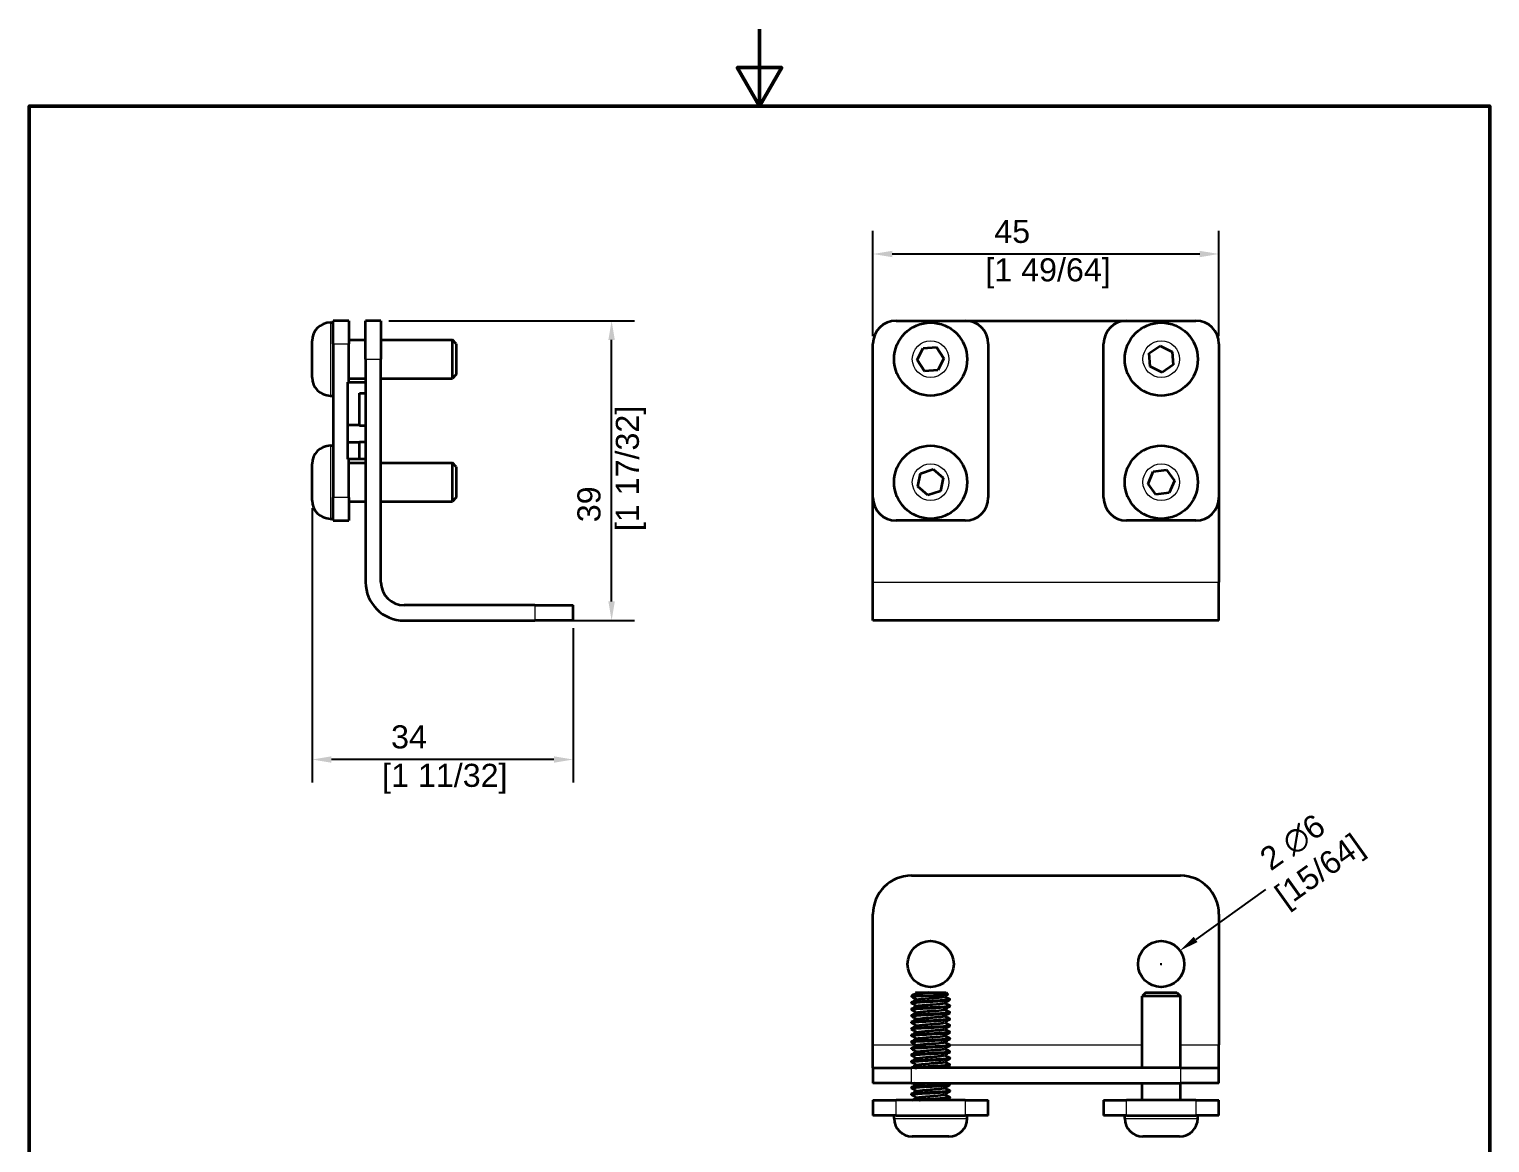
# Model space of a CAD drawing. Header units: millimetres. Extents: x 0 to 210, y 0 to 297.
# Drawn here: x 10 to 200, y 152.2 to 297 of the extents above; entities that cross this region are included whole.
import ezdxf

# ---------------------------------------------------------------- set-up
doc = ezdxf.new("R2010")
doc.units = ezdxf.units.MM
for name, color, linetype, lineweight in [('Arêtes tangentes visibles(ISO)', 7, 'Continuous', 18), ('Arêtes visibles(ISO)', 7, 'Continuous', 35), ('Cadre_0', 7, 'Continuous', 50), ('Cotes(ISO)', 7, 'Continuous', 18)]:
    doc.layers.add(name, color=color, linetype=linetype, lineweight=lineweight)
doc.styles.add('MANTION', font='arial.ttf')
doc.dimstyles.new('Plan commercial', dxfattribs={"dimtxt": 3, "dimasz": 2.5, "dimexe": 3, "dimexo": 1, "dimgap": 0.762, "dimtad": 1, "dimrnd": 1e-08, "dimtxsty": 'MANTION', "dimcen": 0.09, "dimdle": 10, "dimclrd": 7, "dimclre": 7, "dimclrt": 256, "dimazin": 2, "dimtfac": 0.5, "dimtmove": 0, "dimatfit": 3, "dimfxl": 0, "dimtolj": 1, "dimlwd": 25, "dimlwe": 25, "dimarcsym": 0})

# ---------------------------------------------------------------- blocks, each defined once
blk = doc.blocks.new('Cadres Cadre par défaut')
at = {"layer": 'Cadre_0', "flags": 128}
for points in [[(105, 297), (105, 287), (102.11, 292), (107.89, 292), (105, 287)], [(10, 10), (10, 287), (200, 287), (200, 10), (10, 10)]]:
    blk.add_lwpolyline(points, dxfattribs=at)
blk = doc.blocks.new('*D4')
at = {"layer": 'Cotes(ISO)', "color": 7, "linetype": 'Continuous', "lineweight": 25, "transparency": 16777216}
for p, q in [((119.76, 257.09), (119.76, 270.77)), ((164.76, 257.09), (164.76, 270.77)), ((122.26, 267.77), (162.26, 267.77))]:
    blk.add_line(p, q, dxfattribs=at)
at = {"layer": 'Cotes(ISO)', "color": 7, "linetype": 'Continuous', "transparency": 16777216}
for points in [[(122.26, 268.18), (122.26, 267.35), (119.76, 267.77)], [(162.26, 268.18), (162.26, 267.35), (164.76, 267.77)]]:
    blk.add_solid(points, dxfattribs=at)
at = {"layer": 'Defpoints', "color": 0, "linetype": 'Continuous', "transparency": 16777216}
for p in [(164.76, 267.77), (119.76, 256.09), (164.76, 256.09)]:
    blk.add_point(p, dxfattribs=at)
at = {"layer": 'Cotes(ISO)', "color": 154, "linetype": 'Continuous', "lineweight": 25, "true_color": 0x004691, "transparency": 16777216, "insert": (134.38, 272.21), "char_height": 3, "attachment_point": 1, "style": 'MANTION'}
blk.add_mtext('\\A1; 45\\P[1 49/64]', dxfattribs=at)
blk = doc.blocks.new('*D5')
at = {"layer": 'Cotes(ISO)', "color": 7, "linetype": 'Continuous', "lineweight": 25, "transparency": 16777216}
for p, q in [((56.76, 259.09), (88.76, 259.09)), ((85.76, 222.59), (85.76, 256.59)), ((76.76, 220.09), (88.76, 220.09))]:
    blk.add_line(p, q, dxfattribs=at)
at = {"layer": 'Cotes(ISO)', "color": 7, "linetype": 'Continuous', "transparency": 16777216}
for points in [[(85.34, 256.59), (86.18, 256.59), (85.76, 259.09)], [(85.34, 222.59), (86.18, 222.59), (85.76, 220.09)]]:
    blk.add_solid(points, dxfattribs=at)
at = {"layer": 'Defpoints', "color": 0, "linetype": 'Continuous', "transparency": 16777216}
for p in [(55.76, 259.09), (85.76, 259.09), (75.76, 220.09)]:
    blk.add_point(p, dxfattribs=at)
at = {"layer": 'Cotes(ISO)', "color": 154, "linetype": 'Continuous', "lineweight": 25, "true_color": 0x004691, "transparency": 16777216, "insert": (81.31, 231.72), "char_height": 3, "attachment_point": 1, "rotation": 90, "style": 'MANTION'}
blk.add_mtext('\\A1; 39\\P[1 17/32]', dxfattribs=at)
blk = doc.blocks.new('*D6')
at = {"layer": 'Cotes(ISO)', "color": 7, "linetype": 'Continuous', "lineweight": 25, "transparency": 16777216}
for p, q in [((46.81, 234.71), (46.81, 199.02)), ((80.76, 219.09), (80.76, 199.02)), ((78.26, 202.02), (49.31, 202.02))]:
    blk.add_line(p, q, dxfattribs=at)
at = {"layer": 'Cotes(ISO)', "color": 7, "linetype": 'Continuous', "transparency": 16777216}
for points in [[(49.31, 202.44), (49.31, 201.61), (46.81, 202.02)], [(78.26, 202.44), (78.26, 201.61), (80.76, 202.02)]]:
    blk.add_solid(points, dxfattribs=at)
at = {"layer": 'Defpoints', "color": 0, "linetype": 'Continuous', "transparency": 16777216}
for p in [(46.81, 235.71), (80.76, 220.09), (46.81, 202.02)]:
    blk.add_point(p, dxfattribs=at)
at = {"layer": 'Cotes(ISO)', "color": 154, "linetype": 'Continuous', "lineweight": 25, "true_color": 0x004691, "transparency": 16777216, "insert": (55.91, 206.47), "char_height": 3, "attachment_point": 1, "style": 'MANTION'}
blk.add_mtext('\\A1; 34\\P[1 11/32]', dxfattribs=at)
blk = doc.blocks.new('*D7')
at = {"layer": 'Cotes(ISO)', "color": 7, "linetype": 'Continuous', "lineweight": 25, "transparency": 16777216}
for p, q in [((170.81, 185.1), (161.74, 178.62)), ((157.17, 175.43), (157.35, 175.43)), ((157.26, 175.34), (157.26, 175.52))]:
    blk.add_line(p, q, dxfattribs=at)
at = {"layer": 'Cotes(ISO)', "color": 7, "linetype": 'Continuous', "transparency": 16777216}
blk.add_solid([(161.49, 178.96), (161.98, 178.28), (159.7, 177.17)], dxfattribs=at)
at = {"layer": 'Defpoints', "color": 0, "linetype": 'Continuous', "transparency": 16777216}
for p in [(159.7, 177.17), (154.82, 173.68)]:
    blk.add_point(p, dxfattribs=at)
at = {"layer": 'Cotes(ISO)', "color": 154, "linetype": 'Continuous', "lineweight": 25, "true_color": 0x004691, "transparency": 16777216, "insert": (168.81, 189.21), "char_height": 3, "attachment_point": 1, "rotation": 35.5351, "style": 'MANTION'}
blk.add_mtext('\\A1; 2 ∅6\\P[15/64]', dxfattribs=at)

msp = doc.modelspace()

# ---------------------------------------------------------------- linework, layer by layer
at = {"layer": 'Arêtes tangentes visibles(ISO)'}
for p, q in [((49.178, 258.843), (49.178, 249.343)), ((49.558, 256.093), (51.558, 256.093)), ((53.758, 254.093), (55.758, 254.093)), ((49.178, 242.843), (49.178, 233.343)), ((51.558, 236.093), (49.558, 236.093)), ((119.76, 225.093), (164.76, 225.093)), ((75.758, 222.093), (75.758, 220.093)), ((119.76, 164.927), (125.3, 164.927)), ((129.738, 164.927), (154.76, 164.927)), ((159.76, 164.927), (164.76, 164.927)), ((124.76, 159.927), (124.76, 161.927)), ((159.76, 161.927), (159.76, 159.927)), ((122.76, 155.727), (122.76, 157.727)), ((131.76, 157.727), (131.76, 155.727)), ((152.76, 155.727), (152.76, 157.727)), ((161.76, 157.727), (161.76, 155.727)), ((122.51, 155.347), (132.01, 155.347)), ((152.51, 155.347), (162.01, 155.347))]:
    msp.add_line(p, q, dxfattribs=at)
for centre in [(127.26, 254.093), (157.26, 254.093), (127.26, 238.093), (157.26, 238.093)]:
    msp.add_circle(centre, 2.38, dxfattribs=at)
at = {"layer": 'Arêtes visibles(ISO)'}
for p, q in [((49.178, 258.843), (49.558, 258.843)), ((51.558, 259.093), (49.558, 259.093)), ((49.558, 256.093), (49.558, 259.093)), ((51.558, 259.093), (51.558, 256.093)), ((55.758, 259.093), (53.758, 259.093)), ((53.758, 254.093), (53.758, 259.093)), ((55.758, 259.093), (55.758, 254.093)), ((122.76, 259.093), (131.76, 259.093)), ((131.76, 259.093), (152.76, 259.093)), ((152.76, 259.093), (161.76, 259.093)), ((51.558, 256.593), (53.758, 256.593)), ((55.758, 256.593), (65.068, 256.593)), ((65.068, 251.593), (65.068, 256.593)), ((65.558, 256.102), (65.068, 256.593)), ((46.808, 251.713), (46.808, 256.473)), ((49.558, 256.093), (49.558, 236.093)), ((51.558, 251.093), (51.558, 256.093)), ((65.558, 256.102), (65.558, 252.083)), ((119.76, 236.093), (119.76, 256.093)), ((125.531, 253.997), (126.312, 255.542)), ((126.312, 255.542), (128.042, 255.638)), ((128.042, 255.638), (128.99, 254.189)), ((134.76, 256.093), (134.76, 236.093)), ((149.76, 236.093), (149.76, 256.093)), ((155.703, 254.851), (157.138, 255.82)), ((155.825, 253.123), (155.703, 254.851)), ((157.138, 255.82), (158.695, 255.062)), ((158.695, 255.062), (158.817, 253.334)), ((164.76, 256.093), (164.76, 236.093)), ((53.758, 254.093), (53.758, 251.093)), ((55.758, 225.093), (55.758, 254.093)), ((126.479, 252.547), (125.531, 253.997)), ((128.99, 254.189), (128.208, 252.643)), ((157.382, 252.365), (155.825, 253.123)), ((158.817, 253.334), (157.382, 252.365)), ((51.458, 251.093), (53.758, 251.093)), ((51.458, 245.561), (51.458, 251.093)), ((51.558, 251.593), (53.758, 251.593)), ((53.758, 251.093), (53.758, 249.665)), ((55.758, 251.593), (65.068, 251.593)), ((65.558, 252.083), (65.068, 251.593)), ((128.208, 252.643), (126.479, 252.547)), ((49.178, 249.343), (49.558, 249.343)), ((52.958, 249.665), (53.758, 249.665)), ((52.958, 245.561), (52.958, 249.665)), ((53.758, 249.665), (53.758, 245.404)), ((51.458, 245.561), (52.958, 245.561)), ((51.458, 243.282), (51.458, 245.561)), ((52.958, 245.404), (52.958, 245.561)), ((53.758, 245.404), (52.958, 245.404)), ((53.758, 245.404), (53.758, 243.358)), ((51.458, 243.282), (52.958, 243.282)), ((51.458, 241.093), (51.458, 243.282)), ((52.958, 243.282), (52.958, 243.358)), ((52.958, 243.358), (53.758, 243.358)), ((52.958, 241.093), (52.958, 243.282)), ((53.758, 243.358), (53.758, 241.093)), ((49.178, 242.843), (49.558, 242.843)), ((46.808, 235.713), (46.808, 240.473)), ((52.958, 241.093), (51.458, 241.093)), ((51.558, 236.093), (51.558, 241.093)), ((51.558, 240.593), (53.758, 240.593)), ((53.758, 241.093), (52.958, 241.093)), ((53.758, 241.093), (53.758, 225.093)), ((55.758, 240.593), (65.068, 240.593)), ((65.068, 235.593), (65.068, 240.593)), ((65.558, 240.102), (65.068, 240.593)), ((65.558, 240.102), (65.558, 236.083)), ((125.965, 239.243), (127.608, 239.789)), ((127.608, 239.789), (128.904, 238.639)), ((155.539, 237.899), (156.232, 239.486)), ((156.232, 239.486), (157.953, 239.68)), ((157.953, 239.68), (158.981, 238.287)), ((125.617, 237.546), (125.965, 239.243)), ((126.912, 236.396), (125.617, 237.546)), ((128.904, 238.639), (128.555, 236.943)), ((156.567, 236.505), (155.539, 237.899)), ((158.981, 238.287), (158.289, 236.699)), ((49.558, 233.093), (49.558, 236.093)), ((51.558, 236.093), (51.558, 233.093)), ((65.558, 236.083), (65.068, 235.593)), ((119.76, 225.093), (119.76, 236.093)), ((128.555, 236.943), (126.912, 236.396)), ((158.289, 236.699), (156.567, 236.505)), ((164.76, 236.093), (164.76, 225.093)), ((51.558, 235.593), (53.758, 235.593)), ((55.758, 235.593), (65.068, 235.593)), ((49.178, 233.343), (49.558, 233.343)), ((49.558, 233.093), (51.558, 233.093)), ((131.76, 233.093), (122.76, 233.093)), ((161.76, 233.093), (152.76, 233.093)), ((119.76, 220.093), (119.76, 225.093)), ((164.76, 220.093), (164.76, 225.093)), ((75.758, 222.093), (58.758, 222.093)), ((75.758, 222.093), (80.758, 222.093)), ((80.758, 220.093), (80.758, 222.093)), ((58.758, 220.093), (75.758, 220.093)), ((80.758, 220.093), (75.758, 220.093)), ((164.76, 220.093), (119.76, 220.093)), ((124.76, 186.927), (159.76, 186.927)), ((119.76, 164.927), (119.76, 181.927)), ((164.76, 181.927), (164.76, 164.927)), ((124.786, 171.262), (124.76, 171.236)), ((124.865, 171.236), (124.76, 171.236)), ((124.76, 171.197), (124.76, 171.236)), ((124.871, 171.347), (124.786, 171.262)), ((127.025, 171.727), (129.269, 171.727)), ((129.269, 171.727), (129.516, 171.481)), ((155.251, 171.727), (154.76, 171.236)), ((159.76, 171.236), (154.76, 171.236)), ((154.76, 161.927), (154.76, 171.236)), ((155.251, 171.727), (159.269, 171.727)), ((159.269, 171.727), (159.76, 171.236)), ((159.76, 161.927), (159.76, 171.236)), ((124.76, 170.397), (124.76, 170.433)), ((124.76, 170.347), (124.76, 170.397)), ((124.76, 169.547), (124.76, 169.583)), ((124.76, 169.497), (124.76, 169.547)), ((129.76, 170.822), (129.76, 170.858)), ((129.76, 170.772), (129.76, 170.822)), ((129.76, 169.972), (129.76, 170.008)), ((129.76, 169.922), (129.76, 169.972)), ((129.76, 169.122), (129.76, 169.158)), ((129.76, 169.072), (129.76, 169.122)), ((124.76, 168.697), (124.76, 168.733)), ((124.76, 168.647), (124.76, 168.697)), ((124.76, 167.847), (124.76, 167.883)), ((124.76, 167.797), (124.76, 167.847)), ((129.76, 168.272), (129.76, 168.308)), ((129.76, 168.222), (129.76, 168.272)), ((129.76, 167.422), (129.76, 167.458)), ((129.76, 167.372), (129.76, 167.422)), ((124.76, 166.997), (124.76, 167.033)), ((124.76, 166.947), (124.76, 166.997)), ((124.76, 166.147), (124.76, 166.183)), ((124.76, 166.097), (124.76, 166.147)), ((124.76, 165.297), (124.76, 165.333)), ((129.76, 166.572), (129.76, 166.608)), ((129.76, 166.522), (129.76, 166.572)), ((129.76, 165.722), (129.76, 165.758)), ((129.76, 165.672), (129.76, 165.722)), ((119.76, 161.927), (119.76, 164.927)), ((124.76, 165.247), (124.76, 165.297)), ((124.76, 164.447), (124.76, 164.483)), ((124.76, 164.397), (124.76, 164.447)), ((124.76, 163.597), (124.76, 163.633)), ((124.76, 163.547), (124.76, 163.597)), ((129.76, 164.872), (129.76, 164.908)), ((129.76, 164.822), (129.76, 164.872)), ((129.76, 164.022), (129.76, 164.058)), ((129.76, 163.972), (129.76, 164.022)), ((164.76, 161.927), (164.76, 164.927)), ((119.76, 161.927), (119.76, 159.927)), ((119.76, 161.927), (124.76, 161.927)), ((124.76, 162.747), (124.76, 162.783)), ((124.76, 162.697), (124.76, 162.747)), ((124.76, 161.927), (124.76, 161.933)), ((159.76, 161.927), (124.76, 161.927)), ((129.76, 163.172), (129.76, 163.208)), ((129.76, 163.122), (129.76, 163.172)), ((129.76, 162.322), (129.76, 162.358)), ((129.76, 162.272), (129.76, 162.322)), ((159.76, 161.927), (164.76, 161.927)), ((164.76, 159.927), (164.76, 161.927)), ((124.76, 159.927), (119.76, 159.927)), ((124.76, 159.927), (159.76, 159.927)), ((129.76, 159.772), (129.76, 159.808)), ((129.76, 159.722), (129.76, 159.772)), ((154.76, 157.727), (154.76, 159.927)), ((159.76, 157.727), (159.76, 159.927)), ((164.76, 159.927), (159.76, 159.927)), ((119.76, 157.727), (122.76, 157.727)), ((119.76, 157.727), (119.76, 155.727)), ((131.76, 157.727), (122.76, 157.727)), ((124.76, 159.347), (124.76, 159.383)), ((124.76, 159.297), (124.76, 159.347)), ((124.76, 158.497), (124.76, 158.533)), ((124.76, 158.447), (124.76, 158.497)), ((129.76, 158.922), (129.76, 158.958)), ((129.76, 158.872), (129.76, 158.922)), ((129.76, 158.072), (129.76, 158.108)), ((129.76, 158.022), (129.76, 158.072)), ((131.76, 157.727), (134.76, 157.727)), ((134.76, 155.727), (134.76, 157.727)), ((149.76, 157.727), (152.76, 157.727)), ((149.76, 157.727), (149.76, 155.727)), ((161.76, 157.727), (152.76, 157.727)), ((161.76, 157.727), (164.76, 157.727)), ((164.76, 155.727), (164.76, 157.727)), ((122.76, 155.727), (119.76, 155.727)), ((122.51, 155.347), (122.51, 155.727)), ((122.76, 155.727), (131.76, 155.727)), ((134.76, 155.727), (131.76, 155.727)), ((132.01, 155.347), (132.01, 155.727)), ((152.76, 155.727), (149.76, 155.727)), ((152.51, 155.347), (152.51, 155.727)), ((152.76, 155.727), (161.76, 155.727)), ((164.76, 155.727), (161.76, 155.727)), ((162.01, 155.347), (162.01, 155.727)), ((129.64, 152.977), (124.88, 152.977)), ((159.64, 152.977), (154.88, 152.977))]:
    msp.add_line(p, q, dxfattribs=at)
for centre, radius in [((127.26, 254.093), 4.75), ((157.26, 254.093), 4.75), ((127.26, 238.093), 4.75), ((157.26, 238.093), 4.75), ((127.26, 175.427), 3), ((157.26, 175.427), 3)]:
    msp.add_circle(centre, radius, dxfattribs=at)
for centre, radius, start, end in [((49.178, 256.473), 2.37, 90, 180), ((122.76, 256.093), 3, 90, 180), ((131.76, 256.093), 3, 0, 90), ((152.76, 256.093), 3, 90, 180), ((161.76, 256.093), 3, 0, 90), ((49.178, 251.713), 2.37, 180, 270), ((49.178, 240.473), 2.37, 90, 180), ((49.178, 235.713), 2.37, 180, 270), ((122.76, 236.093), 3, 180, 270), ((131.76, 236.093), 3, 270, 0), ((152.76, 236.093), 3, 180, 270), ((161.76, 236.093), 3, 270, 0), ((58.758, 225.093), 5, 180, 270), ((58.758, 225.093), 3, 180, 270), ((124.76, 181.927), 5, 90, 180), ((159.76, 181.927), 5, 0, 90), ((124.88, 155.347), 2.37, 180, 270), ((129.64, 155.347), 2.37, 270, 0), ((154.88, 155.347), 2.37, 180, 270), ((159.64, 155.347), 2.37, 270, 0)]:
    msp.add_arc(centre, radius, start, end, dxfattribs=at)
for points in [[(124.777, 171.184), (124.749, 171.202), (124.78, 171.219), (124.865, 171.236)], [(125.438, 170.797), (125.216, 170.926), (124.993, 171.055), (124.771, 171.184)], [(124.827, 171.292), (125.041, 171.416), (125.255, 171.54), (125.468, 171.665)], [(124.914, 171.379), (125.078, 171.474), (125.243, 171.569), (125.407, 171.665)], [(125.438, 171.647), (125.392, 171.674), (125.346, 171.7), (125.3, 171.727)], [(125.468, 171.665), (125.504, 171.685), (125.605, 171.706), (125.76, 171.727)], [(129.512, 171.472), (129.359, 171.383), (129.206, 171.294), (129.052, 171.205)], [(129.082, 171.222), (129.304, 171.093), (129.527, 170.964), (129.749, 170.835)], [(129.113, 171.24), (129.325, 171.117), (129.537, 170.994), (129.749, 170.871)], [(124.894, 169.626), (124.813, 169.612), (124.77, 169.597), (124.768, 169.583)], [(124.771, 170.41), (125.003, 170.544), (125.236, 170.679), (125.468, 170.815)], [(124.771, 170.446), (124.983, 170.569), (125.195, 170.692), (125.407, 170.815)], [(125.438, 169.947), (125.216, 170.076), (124.993, 170.205), (124.771, 170.334)], [(124.771, 169.56), (125.003, 169.694), (125.236, 169.829), (125.468, 169.965)], [(124.771, 169.596), (124.983, 169.719), (125.195, 169.842), (125.407, 169.965)], [(125.438, 169.097), (125.216, 169.226), (124.993, 169.355), (124.771, 169.484)], [(124.771, 168.71), (125.003, 168.844), (125.236, 168.979), (125.468, 169.115)], [(124.771, 168.746), (124.983, 168.869), (125.195, 168.992), (125.407, 169.115)], [(129.749, 170.759), (129.517, 170.625), (129.284, 170.49), (129.052, 170.355)], [(129.749, 169.909), (129.517, 169.775), (129.284, 169.64), (129.052, 169.505)], [(129.082, 170.372), (129.304, 170.243), (129.527, 170.114), (129.749, 169.985)], [(129.082, 169.522), (129.304, 169.393), (129.527, 169.264), (129.749, 169.135)], [(129.113, 170.39), (129.325, 170.267), (129.537, 170.144), (129.749, 170.021)], [(129.113, 169.54), (129.325, 169.417), (129.537, 169.294), (129.749, 169.171)], [(129.74, 169.171), (129.757, 169.161), (129.753, 169.151), (129.73, 169.141)], [(129.748, 170.871), (129.764, 170.861), (129.758, 170.851), (129.733, 170.841)], [(129.744, 170.021), (129.763, 170.011), (129.762, 170.001), (129.739, 169.991)], [(124.893, 167.926), (124.808, 167.912), (124.762, 167.897), (124.761, 167.883)], [(124.885, 168.776), (124.803, 168.762), (124.764, 168.747), (124.767, 168.733)], [(125.438, 168.247), (125.216, 168.376), (124.993, 168.505), (124.771, 168.634)], [(124.771, 167.86), (125.003, 167.994), (125.236, 168.129), (125.468, 168.265)], [(124.771, 167.896), (124.983, 168.019), (125.195, 168.142), (125.407, 168.265)], [(125.438, 167.397), (125.216, 167.526), (124.993, 167.655), (124.771, 167.784)], [(124.771, 167.01), (125.003, 167.144), (125.236, 167.279), (125.468, 167.415)], [(124.771, 167.046), (124.983, 167.169), (125.195, 167.292), (125.407, 167.415)], [(129.749, 169.059), (129.517, 168.925), (129.284, 168.79), (129.052, 168.655)], [(129.749, 168.209), (129.517, 168.075), (129.284, 167.94), (129.052, 167.805)], [(129.749, 167.359), (129.517, 167.225), (129.284, 167.09), (129.052, 166.955)], [(129.082, 168.672), (129.304, 168.543), (129.527, 168.414), (129.749, 168.285)], [(129.082, 167.822), (129.304, 167.693), (129.527, 167.564), (129.749, 167.435)], [(129.113, 168.69), (129.325, 168.567), (129.537, 168.444), (129.749, 168.321)], [(129.113, 167.84), (129.325, 167.717), (129.537, 167.594), (129.749, 167.471)], [(129.749, 168.321), (129.766, 168.311), (129.76, 168.301), (129.735, 168.291)], [(129.742, 167.471), (129.761, 167.461), (129.76, 167.451), (129.737, 167.441)], [(124.894, 165.376), (124.81, 165.362), (124.765, 165.347), (124.762, 165.333)], [(124.892, 167.076), (124.812, 167.062), (124.771, 167.047), (124.769, 167.033)], [(125.438, 166.547), (125.216, 166.676), (124.993, 166.805), (124.771, 166.934)], [(124.771, 166.16), (125.003, 166.294), (125.236, 166.429), (125.468, 166.565)], [(124.771, 166.196), (124.983, 166.319), (125.195, 166.442), (125.407, 166.565)], [(125.438, 165.697), (125.216, 165.826), (124.993, 165.955), (124.771, 166.084)], [(124.771, 165.31), (125.003, 165.444), (125.236, 165.579), (125.468, 165.715)], [(124.771, 165.346), (124.983, 165.469), (125.195, 165.592), (125.407, 165.715)], [(129.749, 166.509), (129.517, 166.375), (129.284, 166.24), (129.052, 166.105)], [(129.749, 165.659), (129.517, 165.525), (129.284, 165.39), (129.052, 165.255)], [(129.082, 166.972), (129.304, 166.843), (129.527, 166.714), (129.749, 166.585)], [(129.082, 166.122), (129.304, 165.993), (129.527, 165.864), (129.749, 165.735)], [(129.113, 166.99), (129.325, 166.867), (129.537, 166.744), (129.749, 166.621)], [(129.113, 166.14), (129.325, 166.017), (129.537, 165.894), (129.749, 165.771)], [(129.742, 166.621), (129.758, 166.611), (129.753, 166.601), (129.73, 166.591)], [(124.89, 164.526), (124.81, 164.512), (124.77, 164.497), (124.77, 164.483)], [(125.438, 164.847), (125.216, 164.976), (124.993, 165.105), (124.771, 165.234)], [(124.771, 164.46), (125.003, 164.594), (125.236, 164.729), (125.468, 164.865)], [(124.771, 164.496), (124.983, 164.619), (125.195, 164.742), (125.407, 164.865)], [(125.438, 163.997), (125.216, 164.126), (124.993, 164.255), (124.771, 164.384)], [(124.771, 163.61), (125.003, 163.744), (125.236, 163.879), (125.468, 164.015)], [(124.771, 163.646), (124.983, 163.769), (125.195, 163.892), (125.407, 164.015)], [(125.438, 163.147), (125.216, 163.276), (124.993, 163.405), (124.771, 163.534)], [(129.749, 164.809), (129.517, 164.675), (129.284, 164.54), (129.052, 164.405)], [(129.749, 163.959), (129.517, 163.825), (129.284, 163.69), (129.052, 163.555)], [(129.082, 165.272), (129.304, 165.143), (129.527, 165.014), (129.749, 164.885)], [(129.082, 164.422), (129.304, 164.293), (129.527, 164.164), (129.749, 164.035)], [(129.082, 163.572), (129.304, 163.443), (129.527, 163.314), (129.749, 163.185)], [(129.113, 165.29), (129.325, 165.167), (129.537, 165.044), (129.749, 164.921)], [(129.113, 164.44), (129.325, 164.317), (129.537, 164.194), (129.749, 164.071)], [(129.113, 163.59), (129.325, 163.467), (129.537, 163.344), (129.749, 163.221)], [(129.744, 164.071), (129.759, 164.061), (129.754, 164.051), (129.73, 164.041)], [(129.74, 164.921), (129.759, 164.911), (129.757, 164.901), (129.735, 164.891)], [(124.895, 162.826), (124.812, 162.812), (124.767, 162.797), (124.764, 162.783)], [(124.888, 161.976), (124.808, 161.962), (124.769, 161.947), (124.77, 161.933)], [(124.771, 162.76), (125.003, 162.894), (125.236, 163.029), (125.468, 163.165)], [(124.771, 162.796), (124.983, 162.919), (125.195, 163.042), (125.407, 163.165)], [(125.438, 162.297), (125.216, 162.426), (124.993, 162.555), (124.771, 162.684)], [(124.771, 161.946), (124.983, 162.069), (125.195, 162.192), (125.407, 162.315)], [(124.801, 161.927), (125.023, 162.056), (125.246, 162.185), (125.468, 162.315)], [(129.749, 163.109), (129.517, 162.975), (129.284, 162.84), (129.052, 162.705)], [(129.082, 162.722), (129.304, 162.593), (129.527, 162.464), (129.749, 162.335)], [(129.113, 162.74), (129.325, 162.617), (129.537, 162.494), (129.749, 162.371)], [(129.749, 162.259), (129.558, 162.149), (129.368, 162.038), (129.177, 161.927)], [(129.74, 162.371), (129.757, 162.361), (129.755, 162.351), (129.733, 162.341)], [(124.771, 159.36), (125.003, 159.494), (125.236, 159.629), (125.468, 159.765)], [(124.771, 159.396), (124.983, 159.519), (125.195, 159.642), (125.407, 159.765)], [(125.438, 159.747), (125.335, 159.807), (125.232, 159.867), (125.128, 159.927)], [(129.749, 159.709), (129.517, 159.575), (129.284, 159.44), (129.052, 159.305)], [(129.504, 159.927), (129.586, 159.88), (129.667, 159.832), (129.749, 159.785)], [(129.566, 159.927), (129.627, 159.892), (129.688, 159.856), (129.749, 159.821)], [(129.74, 159.821), (129.756, 159.811), (129.754, 159.801), (129.731, 159.791)], [(124.886, 159.426), (124.805, 159.412), (124.766, 159.397), (124.768, 159.383)], [(125.438, 158.897), (125.216, 159.026), (124.993, 159.155), (124.771, 159.284)], [(124.771, 158.51), (125.003, 158.644), (125.236, 158.779), (125.468, 158.915)], [(124.771, 158.546), (124.983, 158.669), (125.195, 158.792), (125.407, 158.915)], [(125.438, 158.047), (125.216, 158.176), (124.993, 158.305), (124.771, 158.434)], [(124.825, 157.727), (125.019, 157.84), (125.213, 157.952), (125.407, 158.065)], [(124.887, 157.727), (125.081, 157.839), (125.274, 157.952), (125.468, 158.065)], [(129.749, 158.859), (129.517, 158.725), (129.284, 158.59), (129.052, 158.455)], [(129.082, 159.322), (129.304, 159.193), (129.527, 159.064), (129.749, 158.935)], [(129.082, 158.472), (129.304, 158.343), (129.527, 158.214), (129.749, 158.085)], [(129.113, 159.34), (129.325, 159.217), (129.537, 159.094), (129.749, 158.971)], [(129.113, 158.49), (129.325, 158.367), (129.537, 158.244), (129.749, 158.121)], [(129.749, 158.009), (129.587, 157.915), (129.425, 157.821), (129.263, 157.727)], [(129.748, 158.971), (129.764, 158.961), (129.758, 158.951), (129.733, 158.941)], [(129.744, 158.121), (129.763, 158.111), (129.762, 158.101), (129.739, 158.091)]]:
    msp.add_open_spline(points, degree=3, dxfattribs=at)
for points, knots in [([(127.025, 171.727), (126.756, 171.685), (126.488, 171.644), (125.967, 171.562), (125.722, 171.521), (125.29, 171.438), (125.113, 171.398), (124.884, 171.325), (124.817, 171.293), (124.786, 171.262)], [0, 0, 0, 0, 0.08173105, 0.08173105, 0.16812001, 0.16812001, 0.2591715, 0.2591715, 0.33278176, 0.33278176, 0.33278176, 0.33278176]), ([(124.865, 171.236), (124.968, 171.247), (125.129, 171.258), (125.55, 171.281), (125.804, 171.292), (126.369, 171.314), (126.675, 171.325), (127.298, 171.348), (127.61, 171.359), (128.196, 171.381), (128.466, 171.392), (128.93, 171.414), (129.121, 171.425), (129.397, 171.448), (129.482, 171.459), (129.517, 171.474), (129.519, 171.477), (129.516, 171.481)], [0, 0, 0, 0, 0.09708549, 0.09708549, 0.19289533, 0.19289533, 0.2874292, 0.2874292, 0.38068675, 0.38068675, 0.47266766, 0.47266766, 0.56337159, 0.56337159, 0.6527982, 0.6527982, 0.68177457, 0.68177457, 0.68177457, 0.68177457]), ([(125.107, 171.455), (124.998, 171.422), (124.922, 171.389), (124.878, 171.354), (124.874, 171.35), (124.871, 171.347)], [0.186829761, 0.186829761, 0.186829761, 0.186829761, 0.259171504, 0.259171504, 0.26709133, 0.26709133, 0.26709133, 0.26709133]), ([(125.3, 171.727), (125.3, 171.727), (125.302, 171.727), (125.318, 171.727), (125.365, 171.727), (125.522, 171.727), (125.628, 171.727), (125.76, 171.727)], [0.50825659, 0.50825659, 0.50825659, 0.50825659, 0.52113019, 0.52113019, 0.58400523, 0.58400523, 0.64448142, 0.64448142, 0.64448142, 0.64448142]), ([(125.469, 170.815), (125.478, 170.82), (125.491, 170.825), (125.509, 170.831), (125.689, 170.885), (126.334, 170.94), (127.056, 170.994), (127.779, 171.049), (128.533, 171.103), (128.866, 171.158), (128.962, 171.173), (129.022, 171.189), (129.046, 171.205)], [108.5693699, 108.5693699, 108.5693699, 108.5693699, 108.6906183, 108.6906183, 108.6906183, 109.8982918, 109.8982918, 109.8982918, 111.1059653, 111.1059653, 111.1059653, 111.4530961, 111.4530961, 111.4530961, 111.4530961]), ([(125.76, 171.727), (125.866, 171.727), (126.015, 171.727), (126.383, 171.727), (126.603, 171.727), (126.901, 171.727), (126.963, 171.727), (127.025, 171.727)], [0, 0, 0, 0, 0.07170534, 0.07170534, 0.14686945, 0.14686945, 0.16608893, 0.16608893, 0.16608893, 0.16608893]), ([(124.771, 169.484), (124.687, 169.534), (125.148, 169.584), (125.922, 169.633), (126.706, 169.683), (127.773, 169.734), (128.565, 169.784), (129.291, 169.83), (129.754, 169.876), (129.759, 169.922)], [95.7806159, 95.7806159, 95.7806159, 95.7806159, 96.8802732, 96.8802732, 96.8802732, 97.9938395, 97.9938395, 97.9938395, 99.0156587, 99.0156587, 99.0156587, 99.0156587]), ([(124.779, 170.334), (124.747, 170.352), (124.773, 170.369), (124.865, 170.386), (125.131, 170.437), (125.931, 170.487), (126.846, 170.537), (127.761, 170.587), (128.748, 170.638), (129.29, 170.688), (129.593, 170.716), (129.749, 170.744), (129.751, 170.772)], [102.0638012, 102.0638012, 102.0638012, 102.0638012, 102.448105, 102.448105, 102.448105, 103.5616713, 103.5616713, 103.5616713, 104.6752377, 104.6752377, 104.6752377, 105.298844, 105.298844, 105.298844, 105.298844]), ([(124.891, 170.476), (124.808, 170.462), (124.763, 170.448), (124.76, 170.434), (124.76, 170.434), (124.76, 170.433), (124.76, 170.433)], [-109.02385047, -109.02385047, -109.02385047, -109.02385047, -108.71519708, -108.71519708, -108.71519708, -108.70604891, -108.70604891, -108.70604891, -108.70604891]), ([(129.749, 169.985), (129.751, 169.984), (129.752, 169.983), (129.753, 169.982), (129.823, 169.932), (129.329, 169.882), (128.53, 169.832), (127.731, 169.781), (126.665, 169.731), (125.889, 169.681), (125.199, 169.636), (124.768, 169.592), (124.762, 169.547)], [-105.3922942, -105.3922942, -105.3922942, -105.3922942, -105.374498, -105.374498, -105.374498, -104.2609316, -104.2609316, -104.2609316, -103.1473653, -103.1473653, -103.1473653, -102.1572514, -102.1572514, -102.1572514, -102.1572514]), ([(129.741, 170.835), (129.793, 170.802), (129.631, 170.769), (129.266, 170.736), (128.712, 170.685), (127.719, 170.635), (126.806, 170.585), (125.894, 170.535), (125.106, 170.484), (124.854, 170.434), (124.792, 170.422), (124.763, 170.409), (124.765, 170.397)], [-111.6754795, -111.6754795, -111.6754795, -111.6754795, -110.9423298, -110.9423298, -110.9423298, -109.8287634, -109.8287634, -109.8287634, -108.7151971, -108.7151971, -108.7151971, -108.4404367, -108.4404367, -108.4404367, -108.4404367]), ([(129.741, 169.135), (129.775, 169.116), (129.741, 169.097), (129.631, 169.078), (129.337, 169.028), (128.515, 168.978), (127.596, 168.928), (126.676, 168.878), (125.703, 168.827), (125.185, 168.777), (124.91, 168.75), (124.771, 168.724), (124.77, 168.697)], [-99.1091089, -99.1091089, -99.1091089, -99.1091089, -98.6930999, -98.6930999, -98.6930999, -97.5795335, -97.5795335, -97.5795335, -96.4659671, -96.4659671, -96.4659671, -95.8740661, -95.8740661, -95.8740661, -95.8740661]), ([(125.475, 169.965), (125.501, 169.981), (125.565, 169.998), (125.67, 170.014), (126.015, 170.069), (126.777, 170.123), (127.498, 170.177), (128.219, 170.232), (128.852, 170.286), (129.019, 170.341), (129.033, 170.345), (129.044, 170.35), (129.051, 170.355)], [102.2861846, 102.2861846, 102.2861846, 102.2861846, 102.6522506, 102.6522506, 102.6522506, 103.8599241, 103.8599241, 103.8599241, 105.0675977, 105.0675977, 105.0675977, 105.1699108, 105.1699108, 105.1699108, 105.1699108]), ([(125.478, 169.115), (125.525, 169.142), (125.677, 169.17), (125.925, 169.197), (126.416, 169.252), (127.248, 169.306), (127.925, 169.361), (128.522, 169.409), (128.962, 169.457), (129.051, 169.505)], [96.0029993, 96.0029993, 96.0029993, 96.0029993, 96.6138829, 96.6138829, 96.6138829, 97.8215564, 97.8215564, 97.8215564, 98.8867255, 98.8867255, 98.8867255, 98.8867255]), ([(124.772, 166.934), (124.699, 166.98), (125.078, 167.026), (125.756, 167.072), (126.497, 167.122), (127.559, 167.173), (128.388, 167.223), (129.208, 167.273), (129.759, 167.322), (129.76, 167.372)], [76.93106, 76.93106, 76.93106, 76.93106, 77.9496451, 77.9496451, 77.9496451, 79.0632114, 79.0632114, 79.0632114, 80.1661028, 80.1661028, 80.1661028, 80.1661028]), ([(124.78, 168.634), (124.729, 168.666), (124.874, 168.698), (125.208, 168.729), (125.738, 168.78), (126.718, 168.83), (127.636, 168.88), (128.553, 168.93), (129.364, 168.98), (129.644, 169.031), (129.721, 169.044), (129.757, 169.058), (129.754, 169.072)], [89.4974306, 89.4974306, 89.4974306, 89.4974306, 90.198875, 90.198875, 90.198875, 91.3124414, 91.3124414, 91.3124414, 92.4260077, 92.4260077, 92.4260077, 92.7324734, 92.7324734, 92.7324734, 92.7324734]), ([(124.777, 167.784), (124.751, 167.798), (124.762, 167.812), (124.815, 167.825), (125.008, 167.876), (125.748, 167.926), (126.648, 167.976), (127.548, 168.026), (128.564, 168.077), (129.165, 168.127), (129.545, 168.159), (129.748, 168.19), (129.752, 168.222)], [83.2142453, 83.2142453, 83.2142453, 83.2142453, 83.5174769, 83.5174769, 83.5174769, 84.6310432, 84.6310432, 84.6310432, 85.7446096, 85.7446096, 85.7446096, 86.4492881, 86.4492881, 86.4492881, 86.4492881]), ([(129.743, 168.285), (129.8, 168.248), (129.586, 168.211), (129.138, 168.175), (128.526, 168.124), (127.505, 168.074), (126.609, 168.024), (125.713, 167.974), (124.985, 167.924), (124.807, 167.873), (124.776, 167.865), (124.762, 167.856), (124.763, 167.847)], [-92.8259236, -92.8259236, -92.8259236, -92.8259236, -92.0117017, -92.0117017, -92.0117017, -90.8981353, -90.8981353, -90.8981353, -89.784569, -89.784569, -89.784569, -89.5908808, -89.5908808, -89.5908808, -89.5908808]), ([(129.748, 167.435), (129.757, 167.43), (129.761, 167.426), (129.76, 167.421), (129.755, 167.371), (129.186, 167.321), (128.352, 167.271), (127.517, 167.22), (126.456, 167.17), (125.724, 167.12), (125.126, 167.079), (124.771, 167.038), (124.764, 166.997)], [-86.5427383, -86.5427383, -86.5427383, -86.5427383, -86.4438699, -86.4438699, -86.4438699, -85.3303036, -85.3303036, -85.3303036, -84.2167372, -84.2167372, -84.2167372, -83.3076954, -83.3076954, -83.3076954, -83.3076954]), ([(125.469, 167.415), (125.559, 167.464), (126.03, 167.514), (126.655, 167.563), (127.341, 167.618), (128.166, 167.672), (128.637, 167.727), (128.862, 167.753), (128.999, 167.779), (129.043, 167.805)], [83.4366287, 83.4366287, 83.4366287, 83.4366287, 84.5371475, 84.5371475, 84.5371475, 85.7448211, 85.7448211, 85.7448211, 86.3203549, 86.3203549, 86.3203549, 86.3203549]), ([(125.474, 168.265), (125.546, 168.303), (125.831, 168.342), (126.26, 168.38), (126.867, 168.435), (127.721, 168.489), (128.312, 168.544), (128.714, 168.581), (128.977, 168.618), (129.045, 168.655)], [89.719814, 89.719814, 89.719814, 89.719814, 90.5755152, 90.5755152, 90.5755152, 91.7831888, 91.7831888, 91.7831888, 92.6035402, 92.6035402, 92.6035402, 92.6035402]), ([(124.781, 166.084), (124.734, 166.112), (124.839, 166.14), (125.099, 166.168), (125.566, 166.219), (126.509, 166.269), (127.434, 166.319), (128.36, 166.369), (129.224, 166.419), (129.575, 166.47), (129.697, 166.487), (129.755, 166.505), (129.752, 166.522)], [70.6478747, 70.6478747, 70.6478747, 70.6478747, 71.2682469, 71.2682469, 71.2682469, 72.3818133, 72.3818133, 72.3818133, 73.4953796, 73.4953796, 73.4953796, 73.8829175, 73.8829175, 73.8829175, 73.8829175]), ([(124.775, 165.234), (124.756, 165.244), (124.757, 165.254), (124.781, 165.264), (124.9, 165.315), (125.575, 165.365), (126.454, 165.415), (127.332, 165.465), (128.371, 165.516), (129.027, 165.566), (129.49, 165.601), (129.747, 165.637), (129.753, 165.672)], [64.3646893, 64.3646893, 64.3646893, 64.3646893, 64.5868488, 64.5868488, 64.5868488, 65.7004151, 65.7004151, 65.7004151, 66.8139815, 66.8139815, 66.8139815, 67.5997322, 67.5997322, 67.5997322, 67.5997322]), ([(129.745, 165.735), (129.807, 165.694), (129.535, 165.654), (128.999, 165.614), (128.332, 165.563), (127.289, 165.513), (126.416, 165.463), (125.542, 165.413), (124.88, 165.363), (124.776, 165.312), (124.765, 165.307), (124.761, 165.302), (124.761, 165.297)], [-73.9763677, -73.9763677, -73.9763677, -73.9763677, -73.0810736, -73.0810736, -73.0810736, -71.9675073, -71.9675073, -71.9675073, -70.8539409, -70.8539409, -70.8539409, -70.7413248, -70.7413248, -70.7413248, -70.7413248]), ([(124.886, 166.226), (124.867, 166.223), (124.85, 166.219), (124.835, 166.216), (124.785, 166.205), (124.762, 166.194), (124.765, 166.183)], [-77.60792394, -77.60792394, -77.60792394, -77.60792394, -77.53533905, -77.53533905, -77.53533905, -77.29012237, -77.29012237, -77.29012237, -77.29012237]), ([(129.74, 166.585), (129.78, 166.562), (129.722, 166.54), (129.559, 166.517), (129.195, 166.467), (128.321, 166.417), (127.394, 166.367), (126.467, 166.317), (125.533, 166.266), (125.079, 166.216), (124.871, 166.193), (124.769, 166.17), (124.77, 166.147)], [-80.259553, -80.259553, -80.259553, -80.259553, -79.7624718, -79.7624718, -79.7624718, -78.6489054, -78.6489054, -78.6489054, -77.535339, -77.535339, -77.535339, -77.0245101, -77.0245101, -77.0245101, -77.0245101]), ([(125.469, 166.565), (125.479, 166.571), (125.495, 166.577), (125.517, 166.583), (125.708, 166.638), (126.362, 166.692), (127.086, 166.747), (127.81, 166.801), (128.557, 166.855), (128.88, 166.91), (128.968, 166.925), (129.023, 166.94), (129.046, 166.955)], [77.1534434, 77.1534434, 77.1534434, 77.1534434, 77.2911063, 77.2911063, 77.2911063, 78.4987799, 78.4987799, 78.4987799, 79.7064534, 79.7064534, 79.7064534, 80.0371696, 80.0371696, 80.0371696, 80.0371696]), ([(125.475, 165.715), (125.502, 165.732), (125.571, 165.749), (125.684, 165.766), (126.04, 165.821), (126.808, 165.875), (127.527, 165.93), (128.247, 165.984), (128.871, 166.039), (129.026, 166.093), (129.037, 166.097), (129.045, 166.101), (129.052, 166.105)], [70.870258, 70.870258, 70.870258, 70.870258, 71.2527386, 71.2527386, 71.2527386, 72.4604122, 72.4604122, 72.4604122, 73.6680857, 73.6680857, 73.6680857, 73.7539843, 73.7539843, 73.7539843, 73.7539843]), ([(129.749, 165.771), (129.753, 165.769), (129.756, 165.766), (129.757, 165.764), (129.764, 165.756), (129.757, 165.748), (129.737, 165.741)], [-74.24197989, -74.24197989, -74.24197989, -74.24197989, -74.19463998, -74.19463998, -74.19463998, -74.01916104, -74.01916104, -74.01916104, -74.01916104]), ([(124.774, 164.384), (124.709, 164.427), (125.015, 164.469), (125.599, 164.511), (126.293, 164.561), (127.344, 164.612), (128.203, 164.662), (129.063, 164.712), (129.689, 164.762), (129.754, 164.813), (129.758, 164.816), (129.76, 164.819), (129.76, 164.822)], [58.081504, 58.081504, 58.081504, 58.081504, 59.019017, 59.019017, 59.019017, 60.1325833, 60.1325833, 60.1325833, 61.2461497, 61.2461497, 61.2461497, 61.3165469, 61.3165469, 61.3165469, 61.3165469]), ([(124.781, 163.534), (124.738, 163.559), (124.811, 163.583), (125.005, 163.607), (125.405, 163.658), (126.304, 163.708), (127.232, 163.758), (128.16, 163.808), (129.072, 163.858), (129.491, 163.909), (129.667, 163.93), (129.753, 163.951), (129.751, 163.972)], [51.7983187, 51.7983187, 51.7983187, 51.7983187, 52.3376188, 52.3376188, 52.3376188, 53.4511852, 53.4511852, 53.4511852, 54.5647516, 54.5647516, 54.5647516, 55.0333616, 55.0333616, 55.0333616, 55.0333616]), ([(124.887, 163.676), (124.846, 163.669), (124.815, 163.662), (124.794, 163.655), (124.771, 163.648), (124.761, 163.64), (124.762, 163.633)], [-58.75836801, -58.75836801, -58.75836801, -58.75836801, -58.60471096, -58.60471096, -58.60471096, -58.44056645, -58.44056645, -58.44056645, -58.44056645]), ([(129.747, 164.885), (129.762, 164.877), (129.764, 164.868), (129.751, 164.86), (129.671, 164.81), (129.031, 164.76), (128.166, 164.71), (127.301, 164.66), (126.253, 164.609), (125.569, 164.559), (125.061, 164.522), (124.773, 164.484), (124.766, 164.447)], [-67.6931824, -67.6931824, -67.6931824, -67.6931824, -67.5132418, -67.5132418, -67.5132418, -66.3996755, -66.3996755, -66.3996755, -65.2861091, -65.2861091, -65.2861091, -64.4581395, -64.4581395, -64.4581395, -64.4581395]), ([(129.739, 164.035), (129.784, 164.009), (129.697, 163.983), (129.472, 163.957), (129.04, 163.906), (128.119, 163.856), (127.191, 163.806), (126.264, 163.756), (125.374, 163.705), (124.987, 163.655), (124.838, 163.636), (124.767, 163.616), (124.769, 163.597)], [-61.409997, -61.409997, -61.409997, -61.409997, -60.8318437, -60.8318437, -60.8318437, -59.7182773, -59.7182773, -59.7182773, -58.604711, -58.604711, -58.604711, -58.1749542, -58.1749542, -58.1749542, -58.1749542]), ([(125.469, 163.165), (125.56, 163.215), (126.046, 163.265), (126.683, 163.316), (127.373, 163.37), (128.194, 163.425), (128.656, 163.479), (128.87, 163.504), (129, 163.529), (129.043, 163.555)], [52.0207021, 52.0207021, 52.0207021, 52.0207021, 53.1376356, 53.1376356, 53.1376356, 54.3453091, 54.3453091, 54.3453091, 54.9044283, 54.9044283, 54.9044283, 54.9044283]), ([(125.474, 164.015), (125.548, 164.054), (125.843, 164.093), (126.285, 164.133), (126.898, 164.187), (127.752, 164.241), (128.336, 164.296), (128.725, 164.332), (128.978, 164.368), (129.045, 164.405)], [58.3038874, 58.3038874, 58.3038874, 58.3038874, 59.1760033, 59.1760033, 59.1760033, 60.3836768, 60.3836768, 60.3836768, 61.1876137, 61.1876137, 61.1876137, 61.1876137]), ([(125.478, 164.865), (125.527, 164.893), (125.686, 164.921), (125.946, 164.949), (126.445, 165.004), (127.28, 165.058), (127.952, 165.113), (128.536, 165.16), (128.963, 165.207), (129.051, 165.255)], [64.5870727, 64.5870727, 64.5870727, 64.5870727, 65.214371, 65.214371, 65.214371, 66.4220445, 66.4220445, 66.4220445, 67.470799, 67.470799, 67.470799, 67.470799]), ([(124.773, 162.684), (124.761, 162.691), (124.757, 162.697), (124.763, 162.704), (124.807, 162.754), (125.413, 162.804), (126.265, 162.854), (127.116, 162.904), (128.171, 162.955), (128.878, 163.005), (129.429, 163.044), (129.748, 163.083), (129.756, 163.122)], [45.5151334, 45.5151334, 45.5151334, 45.5151334, 45.6562207, 45.6562207, 45.6562207, 46.769787, 46.769787, 46.769787, 47.8833534, 47.8833534, 47.8833534, 48.7501763, 48.7501763, 48.7501763, 48.7501763]), ([(129.747, 163.185), (129.816, 163.141), (129.476, 163.097), (128.847, 163.053), (128.13, 163.002), (127.073, 162.952), (126.228, 162.902), (125.383, 162.852), (124.791, 162.802), (124.761, 162.751), (124.761, 162.75), (124.76, 162.749), (124.76, 162.747)], [-55.1268117, -55.1268117, -55.1268117, -55.1268117, -54.1504455, -54.1504455, -54.1504455, -53.0368792, -53.0368792, -53.0368792, -51.9233128, -51.9233128, -51.9233128, -51.8917689, -51.8917689, -51.8917689, -51.8917689]), ([(129.744, 162.335), (129.767, 162.323), (129.761, 162.311), (129.725, 162.299), (129.57, 162.249), (128.864, 162.199), (127.974, 162.149), (127.085, 162.099), (126.056, 162.048), (125.426, 161.998), (125.128, 161.974), (124.926, 161.951), (124.831, 161.927)], [-48.8436264, -48.8436264, -48.8436264, -48.8436264, -48.5826137, -48.5826137, -48.5826137, -47.4690474, -47.4690474, -47.4690474, -46.355481, -46.355481, -46.355481, -45.8302928, -45.8302928, -45.8302928, -45.8302928]), ([(125.187, 161.927), (125.266, 161.935), (125.354, 161.943), (125.453, 161.95), (126.095, 162.001), (127.128, 162.051), (128.013, 162.101), (128.898, 162.151), (129.591, 162.201), (129.732, 162.252), (129.751, 162.258), (129.759, 162.265), (129.758, 162.272)], [39.9167067, 39.9167067, 39.9167067, 39.9167067, 40.0883889, 40.0883889, 40.0883889, 41.2019553, 41.2019553, 41.2019553, 42.3155216, 42.3155216, 42.3155216, 42.4669909, 42.4669909, 42.4669909, 42.4669909]), ([(125.47, 162.315), (125.481, 162.321), (125.499, 162.328), (125.525, 162.335), (125.728, 162.39), (126.39, 162.444), (127.116, 162.499), (127.841, 162.553), (128.581, 162.608), (128.893, 162.662), (128.974, 162.676), (129.025, 162.69), (129.047, 162.705)], [45.7375168, 45.7375168, 45.7375168, 45.7375168, 45.8915944, 45.8915944, 45.8915944, 47.0992679, 47.0992679, 47.0992679, 48.3069415, 48.3069415, 48.3069415, 48.621243, 48.621243, 48.621243, 48.621243]), ([(129.748, 163.221), (129.759, 163.215), (129.762, 163.209), (129.759, 163.203), (129.756, 163.199), (129.749, 163.195), (129.738, 163.191)], [-55.39242397, -55.39242397, -55.39242397, -55.39242397, -55.26401188, -55.26401188, -55.26401188, -55.16960512, -55.16960512, -55.16960512, -55.16960512]), ([(124.778, 159.284), (124.724, 159.319), (124.912, 159.354), (125.319, 159.389), (125.904, 159.44), (126.912, 159.49), (127.817, 159.54), (128.722, 159.59), (129.479, 159.64), (129.693, 159.691), (129.738, 159.701), (129.758, 159.712), (129.756, 159.722)], [20.3823922, 20.3823922, 20.3823922, 20.3823922, 21.1577608, 21.1577608, 21.1577608, 22.2713272, 22.2713272, 22.2713272, 23.3848935, 23.3848935, 23.3848935, 23.617435, 23.617435, 23.617435, 23.617435]), ([(129.742, 159.785), (129.771, 159.769), (129.753, 159.754), (129.683, 159.738), (129.455, 159.688), (128.686, 159.638), (127.778, 159.588), (126.87, 159.538), (125.867, 159.487), (125.294, 159.437), (124.951, 159.407), (124.772, 159.377), (124.769, 159.347)], [-29.9940705, -29.9940705, -29.9940705, -29.9940705, -29.6519856, -29.6519856, -29.6519856, -28.5384193, -28.5384193, -28.5384193, -27.4248529, -27.4248529, -27.4248529, -26.7590277, -26.7590277, -26.7590277, -26.7590277]), ([(125.473, 159.765), (125.549, 159.805), (125.855, 159.845), (126.31, 159.885), (126.471, 159.899), (126.647, 159.913), (126.83, 159.927)], [26.8879609, 26.8879609, 26.8879609, 26.8879609, 27.7764913, 27.7764913, 27.7764913, 28.0895343, 28.0895343, 28.0895343, 28.0895343]), ([(124.779, 158.434), (124.747, 158.451), (124.772, 158.468), (124.86, 158.485), (125.12, 158.536), (125.914, 158.586), (126.828, 158.636), (127.743, 158.686), (128.732, 158.737), (129.279, 158.787), (129.589, 158.815), (129.749, 158.844), (129.751, 158.872)], [14.0992069, 14.0992069, 14.0992069, 14.0992069, 14.4763627, 14.4763627, 14.4763627, 15.589929, 15.589929, 15.589929, 16.7034954, 16.7034954, 16.7034954, 17.3342497, 17.3342497, 17.3342497, 17.3342497]), ([(124.891, 158.576), (124.807, 158.562), (124.761, 158.548), (124.76, 158.533), (124.76, 158.533), (124.76, 158.533), (124.76, 158.533)], [-21.05925617, -21.05925617, -21.05925617, -21.05925617, -20.74345478, -20.74345478, -20.74345478, -20.74145461, -20.74145461, -20.74145461, -20.74145461]), ([(129.741, 158.935), (129.794, 158.901), (129.627, 158.868), (129.255, 158.835), (128.696, 158.784), (127.7, 158.734), (126.789, 158.684), (125.878, 158.634), (125.095, 158.584), (124.849, 158.533), (124.79, 158.521), (124.763, 158.509), (124.765, 158.497)], [-23.7108852, -23.7108852, -23.7108852, -23.7108852, -22.9705875, -22.9705875, -22.9705875, -21.8570211, -21.8570211, -21.8570211, -20.7434548, -20.7434548, -20.7434548, -20.4758424, -20.4758424, -20.4758424, -20.4758424]), ([(129.749, 158.085), (129.751, 158.084), (129.753, 158.082), (129.754, 158.081), (129.818, 158.031), (129.317, 157.981), (128.515, 157.931), (127.712, 157.88), (126.646, 157.83), (125.874, 157.78), (125.602, 157.762), (125.372, 157.745), (125.192, 157.727)], [-17.4276999, -17.4276999, -17.4276999, -17.4276999, -17.4027557, -17.4027557, -17.4027557, -16.2891893, -16.2891893, -16.2891893, -15.175623, -15.175623, -15.175623, -14.7839654, -14.7839654, -14.7839654, -14.7839654]), ([(125.468, 158.915), (125.56, 158.966), (126.061, 159.017), (126.711, 159.068), (127.405, 159.122), (128.222, 159.177), (128.675, 159.231), (128.878, 159.256), (129.002, 159.28), (129.043, 159.305)], [20.6047756, 20.6047756, 20.6047756, 20.6047756, 21.7381237, 21.7381237, 21.7381237, 22.9457972, 22.9457972, 22.9457972, 23.4885018, 23.4885018, 23.4885018, 23.4885018]), ([(125.47, 158.065), (125.482, 158.072), (125.503, 158.08), (125.533, 158.088), (125.748, 158.142), (126.419, 158.197), (127.145, 158.251), (127.871, 158.305), (128.604, 158.36), (128.905, 158.414), (128.979, 158.428), (129.026, 158.441), (129.047, 158.455)], [14.3215903, 14.3215903, 14.3215903, 14.3215903, 14.4920824, 14.4920824, 14.4920824, 15.699756, 15.699756, 15.699756, 16.9074295, 16.9074295, 16.9074295, 17.2053165, 17.2053165, 17.2053165, 17.2053165]), ([(125.828, 157.727), (125.854, 157.729), (125.881, 157.731), (125.907, 157.732), (126.688, 157.782), (127.754, 157.833), (128.549, 157.883), (129.284, 157.929), (129.754, 157.976), (129.759, 158.022)], [8.8703793, 8.8703793, 8.8703793, 8.8703793, 8.9085309, 8.9085309, 8.9085309, 10.0220972, 10.0220972, 10.0220972, 11.0510644, 11.0510644, 11.0510644, 11.0510644])]:
    msp.add_open_spline(points, degree=3, knots=knots, dxfattribs=at)

# ---------------------------------------------------------------- block references
msp.add_blockref('Cadres Cadre par défaut', (0, 0))

# ---------------------------------------------------------------- dimensions: what is measured, and where the dimension line sits
at = {"layer": 'Cotes(ISO)', "color": 7, "linetype": 'Continuous', "lineweight": 25}
dim = msp.add_linear_dim(base=(164.76, 267.768), p1=(119.76, 256.093), p2=(164.76, 256.093), text=' <>\\X[1 49/64]', dimstyle='Plan commercial', override={"dimdec": 2, "dimpost": '\\X', "dimtp": 0, "dimtm": 0, "dimtdec": 2, "dimtofl": 0, "dimatfit": 1, "dimtvp": -0.25}, dxfattribs=at)
dim.commit()
dim.dimension.update_dxf_attribs({"geometry": '*D4', "text_midpoint": (142.26, 267.768), "dimtype": 160})
for base, p1, p2, angle, text, override, picture, middle in [((85.758, 259.093), (75.758, 220.093), (55.758, 259.093), 270, ' <>\\X[1 17/32]', {"dimdec": 2, "dimpost": '\\X', "dimtp": 0, "dimtm": 0, "dimtdec": 2, "dimtofl": 0, "dimatfit": 1, "dimtvp": -0.25}, '*D5', (85.758, 239.593)), ((46.808, 202.022), (80.758, 220.093), (46.808, 235.713), 180, ' <>\\X[1 11/32]', {"dimdec": 0, "dimpost": '\\X', "dimtp": 0, "dimtm": 0, "dimtdec": 2, "dimtofl": 0, "dimatfit": 1, "dimtvp": -0.25}, '*D6', (63.783, 202.022))]:
    dim = msp.add_linear_dim(base=base, p1=p1, p2=p2, angle=angle, text=text, dimstyle='Plan commercial', override=override, dxfattribs=at)
    dim.commit()
    dim.dimension.update_dxf_attribs({"geometry": picture, "text_midpoint": middle, "dimtype": 160})
dim = msp.add_diameter_dim_2p(p1=(154.819, 173.683), p2=(159.701, 177.171), text=' 2 <>\\X[15/64]', dimstyle='Plan commercial', override={"dimtad": 0, "dimdec": 2, "dimlfac": 1, "dimpost": '\\X', "dimtp": 0, "dimtm": 0, "dimtdec": 2, "dimtofl": 0, "dimtvp": -0.25}, dxfattribs=at)
dim.commit()
dim.dimension.update_dxf_attribs({"geometry": '*D7', "text_midpoint": (176.415, 189.108), "dimtype": 163})

doc.saveas('drawing.dxf')
